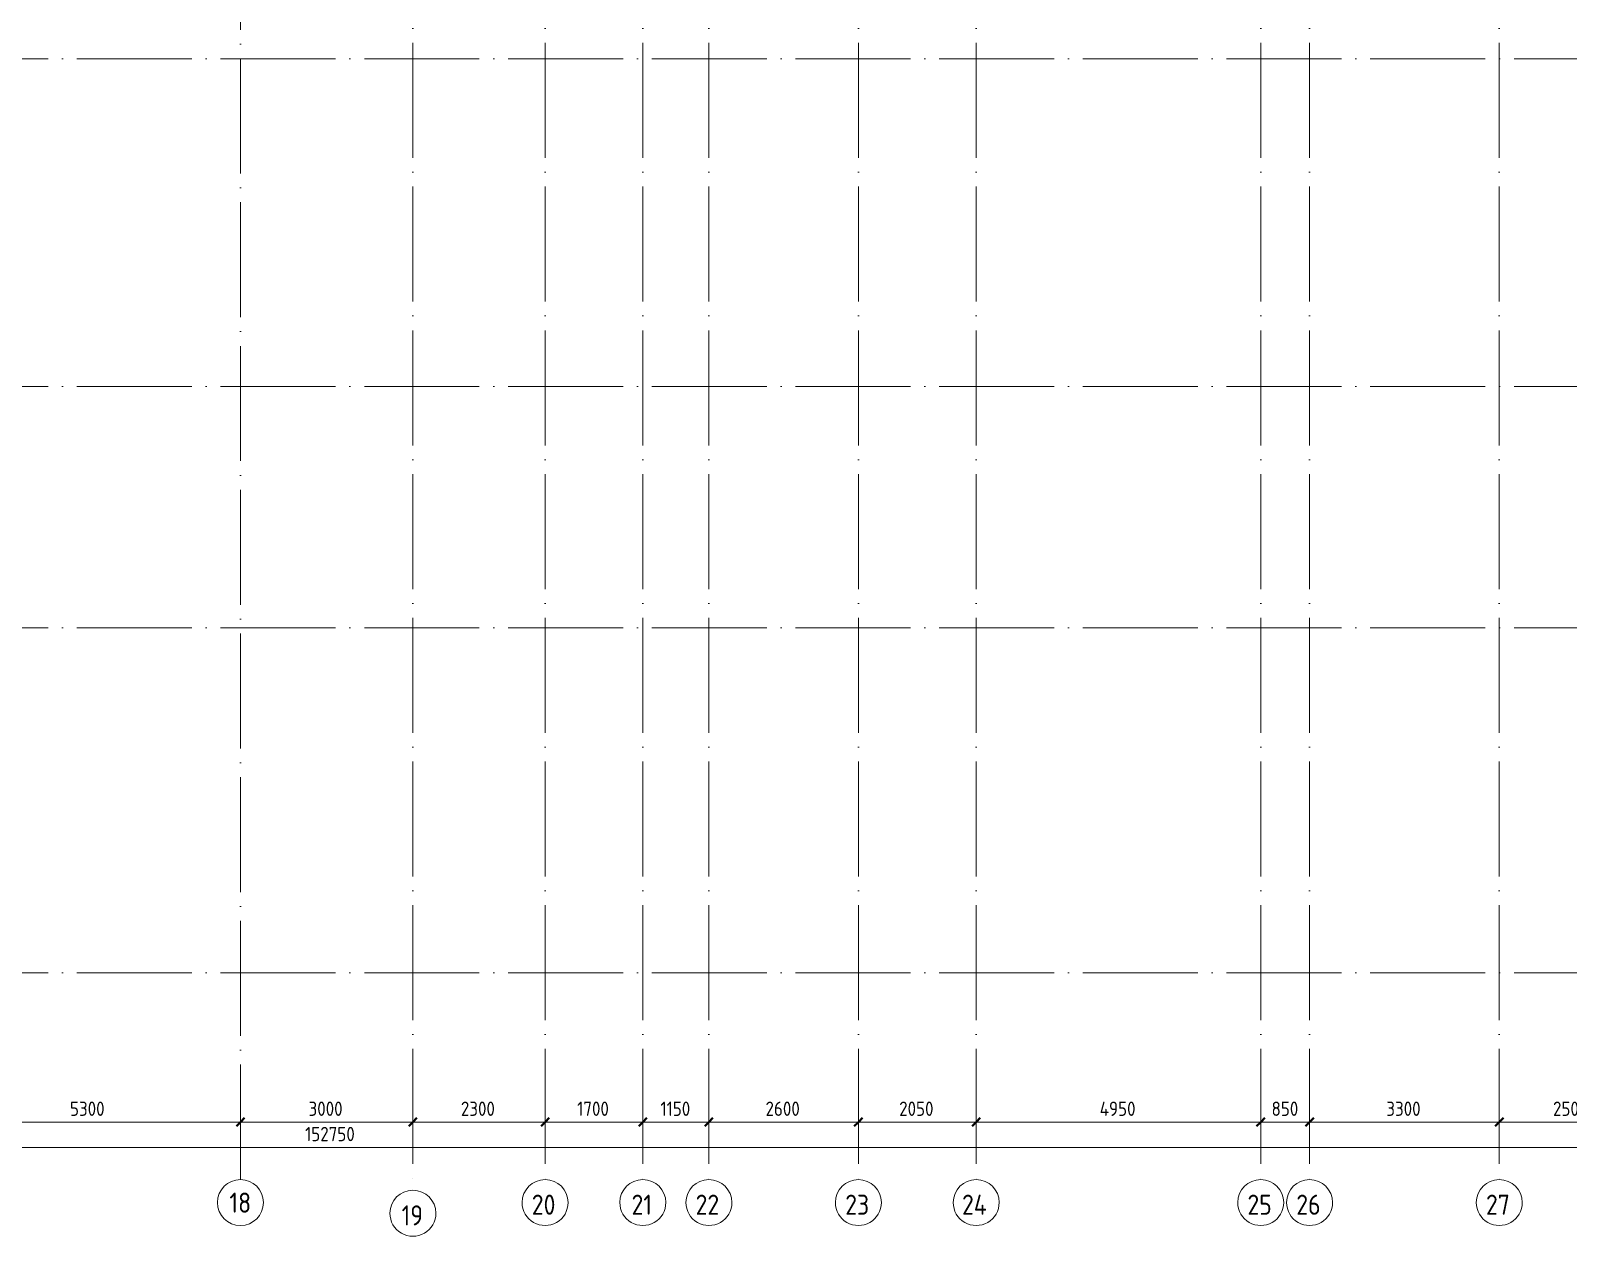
# Model space of a CAD drawing. Header units: millimetres. Extents: x -4370 to 196781, y -4577 to 61202.
# Drawn here: x 71152 to 97900, y -4577 to 16412 of the extents above; entities that cross this region are included whole.
import ezdxf

# ---------------------------------------------------------------- set-up
doc = ezdxf.new("R2010")
doc.units = ezdxf.units.MM
doc.linetypes.add('ADSK_Линия сетки', pattern=[2500, 2000, -250, 0, -250])
for name, color, linetype, lineweight in [('A-____-____-DIMS', 211, 'Continuous', 9), ('A-____-____-DIMS-100', 211, 'Continuous', 9), ('S-GRID-____-IDEN', 1, 'Continuous', 20), ('S-GRID-____-OTLN', 1, 'Continuous', 9)]:
    doc.layers.add(name, color=color, linetype=linetype, lineweight=lineweight)
doc.styles.add('GOST Common', font='GOST_Common.ttf', dxfattribs={"width": 0.9, "height": 350})
doc.styles.add('GOST Common_1', font='GOST_Common.ttf', dxfattribs={"width": 0.9, "height": 250})
doc.dimstyles.new('ADSK_Основной_2_5_мм_Округление_до_10_мм', dxfattribs={"dimscale": 304.8, "dimtxt": 0.824897, "dimasz": 0.463911, "dimexe": 0.492126, "dimexo": 0.001615, "dimgap": 0.098425, "dimtad": 1, "dimdec": 0, "dimlfac": 304.8, "dimrnd": 10, "dimdsep": 46, "dimtxsty": 'GOST Common_1', "dimblk1": 'OBLIQUE', "dimblk2": 'OBLIQUE', "dimsah": 1, "dimcen": 0.09, "dimdle": 0.492126, "dimazin": 2, "dimtfac": 1, "dimtdec": 4, "dimtix": 1, "dimtmove": 0, "dimatfit": 3, "dimfxl": 1, "dimtvp": 1, "dimtolj": 1, "dimtzin": 0, "dimlwd": 20, "dimlwe": 20, "dimarcsym": 2})

# ---------------------------------------------------------------- blocks, each defined once
blk = doc.blocks.new('Ось сетки - Круг_Ø8 мм-8258-О_АИ_ПП_0_000_Целиком')
at = {"layer": 'S-GRID-____-IDEN'}
for start, end in [(360, 180), (180, 360)]:
    blk.add_arc((0, 0), 4, start, end, dxfattribs=at)
blk = doc.blocks.new('DIMBLOCK35-О_АИ_ПП_0_000_Целиком')
at = {"layer": 'A-____-____-DIMS-100', "lineweight": 20}
for p, q in [((0, -3063), (0, -2863)), ((152750, -3063), (152750, -2863)), ((-150, -3013), (152900, -3013)), ((0, -3013), (0, -3063)), ((152750, -3013), (152750, -3063))]:
    blk.add_line(p, q, dxfattribs=at)
at = {"layer": 'A-____-____-DIMS-100', "lineweight": 40}
for p, q in [((0, -3013), (-71, -3084)), ((0, -3013), (71, -2942)), ((152750, -3013), (152679, -3084)), ((152750, -3013), (152821, -2942))]:
    blk.add_line(p, q, dxfattribs=at)
at = {"layer": 'A-____-____-DIMS-100', "color": 0, "lineweight": 20, "insert": (75925, -2656), "char_height": 250, "width": 1079.01, "attachment_point": 1, "line_spacing_factor": 1.022761, "style": 'GOST Common_1'}
blk.add_mtext('152750', dxfattribs=at)
blk = doc.blocks.new('_Oblique')
at = {"color": 0, "linetype": 'ByBlock', "lineweight": -2}
blk.add_line((-0.5, -0.5), (0.5, 0.5), dxfattribs=at)
blk = doc.blocks.new('DIMBLOCK52-О_АИ_ПП_0_000_Целиком')
at = {"layer": 'A-____-____-DIMS-100', "lineweight": 40}
for p, q in [((96700, -2573), (96629, -2643)), ((96700, -2573), (96771, -2502)), ((99200, -2573), (99129, -2643)), ((99200, -2573), (99271, -2502))]:
    blk.add_line(p, q, dxfattribs=at)
at = {"layer": 'A-____-____-DIMS-100', "lineweight": 20}
for p, q in [((96700, -2523), (96700, -2723)), ((96700, -2573), (96700, -2523)), ((99200, -2573), (96700, -2573)), ((99200, -2523), (99200, -2723)), ((99200, -2573), (99200, -2523))]:
    blk.add_line(p, q, dxfattribs=at)
at = {"layer": 'A-____-____-DIMS-100', "color": 0, "lineweight": 20, "insert": (97635, -2216), "char_height": 250, "width": 756.84, "attachment_point": 1, "line_spacing_factor": 1.022761, "style": 'GOST Common_1'}
blk.add_mtext('2500', dxfattribs=at)
blk = doc.blocks.new('DIMBLOCK53-О_АИ_ПП_0_000_Целиком')
at = {"layer": 'A-____-____-DIMS-100', "lineweight": 40}
for p, q in [((93400, -2573), (93329, -2643)), ((93400, -2573), (93471, -2502)), ((96700, -2573), (96629, -2643)), ((96700, -2573), (96771, -2502))]:
    blk.add_line(p, q, dxfattribs=at)
at = {"layer": 'A-____-____-DIMS-100', "lineweight": 20}
for p, q in [((93400, -2523), (93400, -2723)), ((93400, -2573), (93400, -2523)), ((96700, -2573), (93400, -2573)), ((96700, -2523), (96700, -2723)), ((96700, -2573), (96700, -2523))]:
    blk.add_line(p, q, dxfattribs=at)
at = {"layer": 'A-____-____-DIMS-100', "color": 0, "lineweight": 20, "insert": (94735, -2216), "char_height": 250, "width": 756.84, "attachment_point": 1, "line_spacing_factor": 1.022761, "style": 'GOST Common_1'}
blk.add_mtext('3300', dxfattribs=at)
blk = doc.blocks.new('DIMBLOCK54-О_АИ_ПП_0_000_Целиком')
at = {"layer": 'A-____-____-DIMS-100', "lineweight": 40}
for p, q in [((92550, -2573), (92479, -2643)), ((92550, -2573), (92621, -2502)), ((93400, -2573), (93329, -2643)), ((93400, -2573), (93471, -2502))]:
    blk.add_line(p, q, dxfattribs=at)
at = {"layer": 'A-____-____-DIMS-100', "lineweight": 20}
for p, q in [((92550, -2523), (92550, -2723)), ((92550, -2573), (92550, -2523)), ((93400, -2573), (92550, -2573)), ((93400, -2523), (93400, -2723)), ((93400, -2573), (93400, -2523))]:
    blk.add_line(p, q, dxfattribs=at)
at = {"layer": 'A-____-____-DIMS-100', "color": 0, "lineweight": 20, "insert": (92738, -2216), "char_height": 250, "width": 567.63, "attachment_point": 1, "line_spacing_factor": 1.022761, "style": 'GOST Common_1'}
blk.add_mtext('850', dxfattribs=at)
blk = doc.blocks.new('DIMBLOCK55-О_АИ_ПП_0_000_Целиком')
at = {"layer": 'A-____-____-DIMS-100', "lineweight": 40}
for p, q in [((87600, -2573), (87529, -2643)), ((87600, -2573), (87671, -2502)), ((92550, -2573), (92479, -2643)), ((92550, -2573), (92621, -2502))]:
    blk.add_line(p, q, dxfattribs=at)
at = {"layer": 'A-____-____-DIMS-100', "lineweight": 20}
for p, q in [((87600, -2523), (87600, -2723)), ((87600, -2573), (87600, -2523)), ((92550, -2573), (87600, -2573)), ((92550, -2523), (92550, -2723)), ((92550, -2573), (92550, -2523))]:
    blk.add_line(p, q, dxfattribs=at)
at = {"layer": 'A-____-____-DIMS-100', "color": 0, "lineweight": 20, "insert": (89749, -2216), "char_height": 250, "width": 782.41, "attachment_point": 1, "line_spacing_factor": 1.022761, "style": 'GOST Common_1'}
blk.add_mtext('4950', dxfattribs=at)
blk = doc.blocks.new('DIMBLOCK56-О_АИ_ПП_0_000_Целиком')
at = {"layer": 'A-____-____-DIMS-100', "lineweight": 40}
for p, q in [((85550, -2573), (85479, -2643)), ((85550, -2573), (85621, -2502)), ((87600, -2573), (87529, -2643)), ((87600, -2573), (87671, -2502))]:
    blk.add_line(p, q, dxfattribs=at)
at = {"layer": 'A-____-____-DIMS-100', "lineweight": 20}
for p, q in [((85550, -2523), (85550, -2723)), ((85550, -2573), (85550, -2523)), ((87600, -2573), (85550, -2573)), ((87600, -2523), (87600, -2723)), ((87600, -2573), (87600, -2523))]:
    blk.add_line(p, q, dxfattribs=at)
at = {"layer": 'A-____-____-DIMS-100', "color": 0, "lineweight": 20, "insert": (86260, -2216), "char_height": 250, "width": 756.84, "attachment_point": 1, "line_spacing_factor": 1.022761, "style": 'GOST Common_1'}
blk.add_mtext('2050', dxfattribs=at)
blk = doc.blocks.new('DIMBLOCK57-О_АИ_ПП_0_000_Целиком')
at = {"layer": 'A-____-____-DIMS-100', "lineweight": 40}
for p, q in [((82950, -2573), (82879, -2643)), ((82950, -2573), (83021, -2502)), ((85550, -2573), (85479, -2643)), ((85550, -2573), (85621, -2502))]:
    blk.add_line(p, q, dxfattribs=at)
at = {"layer": 'A-____-____-DIMS-100', "lineweight": 20}
for p, q in [((82950, -2523), (82950, -2723)), ((82950, -2573), (82950, -2523)), ((85550, -2573), (82950, -2573)), ((85550, -2523), (85550, -2723)), ((85550, -2573), (85550, -2523))]:
    blk.add_line(p, q, dxfattribs=at)
at = {"layer": 'A-____-____-DIMS-100', "color": 0, "lineweight": 20, "insert": (83935, -2216), "char_height": 250, "width": 756.84, "attachment_point": 1, "line_spacing_factor": 1.022761, "style": 'GOST Common_1'}
blk.add_mtext('2600', dxfattribs=at)
blk = doc.blocks.new('DIMBLOCK58-О_АИ_ПП_0_000_Целиком')
at = {"layer": 'A-____-____-DIMS-100', "lineweight": 40}
for p, q in [((81800, -2573), (81729, -2643)), ((81800, -2573), (81871, -2502)), ((82950, -2573), (82879, -2643)), ((82950, -2573), (83021, -2502))]:
    blk.add_line(p, q, dxfattribs=at)
at = {"layer": 'A-____-____-DIMS-100', "lineweight": 20}
for p, q in [((81800, -2523), (81800, -2723)), ((81800, -2573), (81800, -2523)), ((82950, -2573), (81800, -2573)), ((82950, -2523), (82950, -2723)), ((82950, -2573), (82950, -2523))]:
    blk.add_line(p, q, dxfattribs=at)
at = {"layer": 'A-____-____-DIMS-100', "color": 0, "lineweight": 20, "insert": (82107, -2216), "char_height": 250, "width": 644.34, "attachment_point": 1, "line_spacing_factor": 1.022761, "style": 'GOST Common_1'}
blk.add_mtext('1150', dxfattribs=at)
blk = doc.blocks.new('DIMBLOCK59-О_АИ_ПП_0_000_Целиком')
at = {"layer": 'A-____-____-DIMS-100', "lineweight": 40}
for p, q in [((80100, -2573), (80029, -2643)), ((80100, -2573), (80171, -2502)), ((81800, -2573), (81729, -2643)), ((81800, -2573), (81871, -2502))]:
    blk.add_line(p, q, dxfattribs=at)
at = {"layer": 'A-____-____-DIMS-100', "lineweight": 20}
for p, q in [((80100, -2523), (80100, -2723)), ((80100, -2573), (80100, -2523)), ((81800, -2573), (80100, -2573)), ((81800, -2523), (81800, -2723)), ((81800, -2573), (81800, -2523))]:
    blk.add_line(p, q, dxfattribs=at)
at = {"layer": 'A-____-____-DIMS-100', "color": 0, "lineweight": 20, "insert": (80658, -2216), "char_height": 250, "width": 700.59, "attachment_point": 1, "line_spacing_factor": 1.022761, "style": 'GOST Common_1'}
blk.add_mtext('1700', dxfattribs=at)
blk = doc.blocks.new('DIMBLOCK60-О_АИ_ПП_0_000_Целиком')
at = {"layer": 'A-____-____-DIMS-100', "lineweight": 40}
for p, q in [((77800, -2573), (77729, -2643)), ((77800, -2573), (77871, -2502)), ((80100, -2573), (80029, -2643)), ((80100, -2573), (80171, -2502))]:
    blk.add_line(p, q, dxfattribs=at)
at = {"layer": 'A-____-____-DIMS-100', "lineweight": 20}
for p, q in [((77800, -2523), (77800, -2723)), ((77800, -2573), (77800, -2523)), ((80100, -2573), (77800, -2573)), ((80100, -2523), (80100, -2723)), ((80100, -2573), (80100, -2523))]:
    blk.add_line(p, q, dxfattribs=at)
at = {"layer": 'A-____-____-DIMS-100', "color": 0, "lineweight": 20, "insert": (78635, -2216), "char_height": 250, "width": 756.84, "attachment_point": 1, "line_spacing_factor": 1.022761, "style": 'GOST Common_1'}
blk.add_mtext('2300', dxfattribs=at)
blk = doc.blocks.new('DIMBLOCK61-О_АИ_ПП_0_000_Целиком')
at = {"layer": 'A-____-____-DIMS-100', "lineweight": 40}
for p, q in [((74800, -2573), (74729, -2643)), ((74800, -2573), (74871, -2502)), ((77800, -2573), (77729, -2643)), ((77800, -2573), (77871, -2502))]:
    blk.add_line(p, q, dxfattribs=at)
at = {"layer": 'A-____-____-DIMS-100', "lineweight": 20}
for p, q in [((74800, -2523), (74800, -2723)), ((74800, -2573), (74800, -2523)), ((77800, -2573), (74800, -2573)), ((77800, -2523), (77800, -2723)), ((77800, -2573), (77800, -2523))]:
    blk.add_line(p, q, dxfattribs=at)
at = {"layer": 'A-____-____-DIMS-100', "color": 0, "lineweight": 20, "insert": (75985, -2216), "char_height": 250, "width": 756.84, "attachment_point": 1, "line_spacing_factor": 1.022761, "style": 'GOST Common_1'}
blk.add_mtext('3000', dxfattribs=at)
blk = doc.blocks.new('DIMBLOCK62-О_АИ_ПП_0_000_Целиком')
at = {"layer": 'A-____-____-DIMS-100', "lineweight": 40}
for p, q in [((69500, -2573), (69429, -2643)), ((69500, -2573), (69571, -2502)), ((74800, -2573), (74729, -2643)), ((74800, -2573), (74871, -2502))]:
    blk.add_line(p, q, dxfattribs=at)
at = {"layer": 'A-____-____-DIMS-100', "lineweight": 20}
for p, q in [((69500, -2453), (69500, -2723)), ((69500, -2573), (69500, -2453)), ((74800, -2573), (69500, -2573)), ((74800, -2523), (74800, -2723)), ((74800, -2573), (74800, -2523))]:
    blk.add_line(p, q, dxfattribs=at)
at = {"layer": 'A-____-____-DIMS-100', "color": 0, "lineweight": 20, "insert": (71835, -2216), "char_height": 250, "width": 756.84, "attachment_point": 1, "line_spacing_factor": 1.022761, "style": 'GOST Common_1'}
blk.add_mtext('5300', dxfattribs=at)

msp = doc.modelspace()

# ---------------------------------------------------------------- linework, layer by layer
at = {"layer": 'S-GRID-____-OTLN', "linetype": 'ADSK_Линия сетки'}
for p, q in [((74800, -3572.657751), (74800, 61202.00513)), ((77800, 61202.00513), (77800, -3758.83936)), ((80100, 61202.00513), (80100, -3572.657751)), ((81800, 61202.00513), (81800, -3572.657751)), ((82950.00013, 61202.00513), (82950.00013, -3572.657751)), ((85550.00013, 61202.00513), (85550.00013, -3572.657751)), ((87600, 61202.00513), (87600, -3572.657751)), ((92550, 61202.00513), (92550, -3572.657751)), ((93400.000334, 61202.00513), (93400.000334, -3572.657751)), ((96700.000334, 61202.00513), (96700.000334, -3572.657751)), ((-3047.723308, 15925.000586), (156348.554077, 15925.000586)), ((-3047.723308, 10225.000586), (156348.554077, 10225.000586)), ((-3047.723308, 6025.000586), (156348.554077, 6025.000586)), ((-3047.723308, 25.000586), (156348.554077, 25.000586))]:
    msp.add_line(p, q, dxfattribs=at)

# ---------------------------------------------------------------- block references
at = {"layer": 'S-GRID-____-IDEN', "xscale": 99.99999999999993, "yscale": 99.99999999999993, "zscale": 99.99999999999993}
msp.add_blockref('Ось сетки - Круг_Ø8 мм-8258-О_АИ_ПП_0_000_Целиком', (74800, -3972.657751), dxfattribs=at)
at = {"layer": 'S-GRID-____-IDEN', "xscale": 99.99999999999993, "yscale": 99.99999999999993, "zscale": 99.99999999999993, "rotation": 180}
for p in [(80100, -3972.657751), (81800, -3972.657751), (82950.00013, -3972.657751), (85550.00013, -3972.657751), (87600, -3972.657751), (92550, -3972.657751), (93400.000334, -3972.657751), (96700.000334, -3972.657751), (77800, -4158.83936)]:
    msp.add_blockref('Ось сетки - Круг_Ø8 мм-8258-О_АИ_ПП_0_000_Целиком', p, dxfattribs=at)

# ---------------------------------------------------------------- texts
at = {"layer": 'S-GRID-____-IDEN', "lineweight": 9, "char_height": 350, "attachment_point": 1, "style": 'GOST Common'}
for s, insert, width in [('18', (74608.819337, -3800.124393), 461.772), ('20', (79868.630663, -3835.378608), 548.35425), ('21', (81604.180663, -3835.378608), 461.772), ('22', (82718.630793, -3835.378608), 548.35425), ('23', (85321.330793, -3835.378608), 541.1390625), ('24', (87353.330663, -3835.378608), 584.4301875), ('25', (92318.630663, -3835.378608), 548.35425), ('26', (93168.630997, -3835.378608), 548.35425), ('27', (96468.630997, -3835.378608), 548.35425), ('19', (77604.180663, -4021.560218), 461.772)]:
    msp.add_mtext(s, dxfattribs=dict(at, insert=insert, width=width))

# ---------------------------------------------------------------- dimensions: what is measured, and where the dimension line sits
at = {"layer": 'A-____-____-DIMS', "lineweight": 20}
for base, p1, p2, override, picture, middle in [((69500, -2572.657751), (74800, -2672.642649), (69500, -2302.657751), {"dimpost": '<>', "dimfxl": 5312.898345}, 'DIMBLOCK62-О_АИ_ПП_0_000_Целиком', (72150, -2417.657751)), ((74800, -2572.657751), (77800, -2672.642649), (74800, -2672.642649), {"dimpost": '<>', "dimfxl": 3000}, 'DIMBLOCK61-О_АИ_ПП_0_000_Целиком', (76300, -2417.657751)), ((77800, -2572.657751), (80100, -2672.642649), (77800, -2672.642649), {"dimpost": '<>', "dimfxl": 2300}, 'DIMBLOCK60-О_АИ_ПП_0_000_Целиком', (78950, -2417.657751)), ((80100, -2572.657751), (81800, -2672.642649), (80100, -2672.642649), {"dimpost": '<>', "dimfxl": 1700}, 'DIMBLOCK59-О_АИ_ПП_0_000_Целиком', (80950, -2417.657751)), ((81800, -2572.657751), (82950.00013, -2672.642649), (81800, -2672.642649), {"dimpost": '<>', "dimfxl": 1150.00013}, 'DIMBLOCK58-О_АИ_ПП_0_000_Целиком', (82375.000065, -2417.657751)), ((82950.00013, -2572.657751), (85550.00013, -2672.642649), (82950.00013, -2672.642649), {"dimpost": '<>', "dimfxl": 2600}, 'DIMBLOCK57-О_АИ_ПП_0_000_Целиком', (84250.00013, -2417.657751)), ((85550.00013, -2572.657751), (87600, -2672.642649), (85550.00013, -2672.642649), {"dimpost": '<>', "dimfxl": 2049.99987}, 'DIMBLOCK56-О_АИ_ПП_0_000_Целиком', (86575.000065, -2417.657751)), ((87600, -2572.657751), (92550, -2672.642649), (87600, -2672.642649), {"dimpost": '<>', "dimfxl": 4950}, 'DIMBLOCK55-О_АИ_ПП_0_000_Целиком', (90075, -2417.657751)), ((92550, -2572.657751), (93400.000334, -2672.642649), (92550, -2672.642649), {"dimpost": '<>', "dimfxl": 850.000334}, 'DIMBLOCK54-О_АИ_ПП_0_000_Целиком', (92975.000167, -2417.657751)), ((93400.000334, -2572.657751), (96700.000334, -2672.642649), (93400.000334, -2672.642649), {"dimpost": '<>', "dimfxl": 3300}, 'DIMBLOCK53-О_АИ_ПП_0_000_Целиком', (95050.000334, -2417.657751)), ((96700.000334, -2572.657751), (99200.000667, -2672.642649), (96700.000334, -2672.642649), {"dimpost": '<>', "dimfxl": 2500.000333}, 'DIMBLOCK52-О_АИ_ПП_0_000_Целиком', (97950.0005, -2417.657751)), ((152750.001, -3013.152518), (0, -2913.167619), (152750.001, -2913.167619), {"dimpost": '<>', "dimfxl": 152750.001}, 'DIMBLOCK35-О_АИ_ПП_0_000_Целиком', (76375.0005, -2858.152518))]:
    dim = msp.add_linear_dim(base=base, p1=p1, p2=p2, dimstyle='ADSK_Основной_2_5_мм_Округление_до_10_мм', override=override, dxfattribs=at)
    dim.commit()
    dim.dimension.update_dxf_attribs({"geometry": picture, "text_midpoint": middle})

doc.saveas('drawing.dxf')
